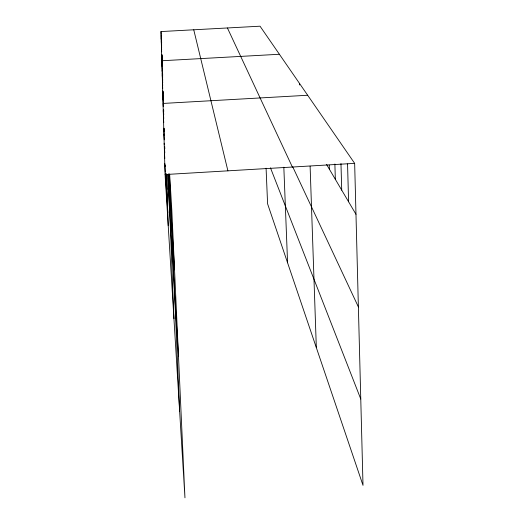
<?xml version="1.0" encoding="UTF-8"?>
<svg xmlns="http://www.w3.org/2000/svg" width="524" height="524" viewBox="0 0 524 524"><rect width="100%" height="100%" fill="white"/><g stroke="black" fill="none" stroke-linecap="round" stroke-linejoin="round"><path stroke-width="0.79" d="M169.625 173.896L171.787 209.587L184.959 497.8L165.073 174.544L354.656 163.364L363.008 485.348L267.594 203.823L266.081 168.211M307.673 95.257L163.043 103.438L163.239 106.673M279.397 54.267L161.824 60.751L162.171 66.43M165.073 174.544L160.992 31.564L260.035 26.2L354.656 163.364M326.583 164.471L355.979 214.309M292.713 166.776L358.383 306.926M227.423 27.969L292.366 167.032M270.463 167.824L360.767 399.026M193.749 29.789L227.907 170.837M160.992 31.564L161.137 33.988M161.287 36.411L161.674 42.883M161.078 34.695L161.661 44.304M161.176 37.957L161.667 46.125M161.268 41.357L161.661 47.841M161.372 44.907L161.667 49.728M161.955 54.555L162.204 58.577M161.477 48.608L161.674 51.804M161.864 55L162.158 59.801M161.739 54.922L162.185 62.277M161.7 56.513L162.198 64.655M162.564 72.921L162.715 75.351M168.715 173.994L174.538 269.814M161.949 65.192L162.198 69.24M162.447 73.288L162.689 77.336M162.086 69.843L162.185 71.46M162.283 73.085L162.722 80.362M162.224 74.736L162.715 82.831M162.368 79.884L162.715 85.556M163.062 91.228L163.213 93.665M162.525 85.301L162.722 88.556M162.925 91.805L163.219 96.678M162.689 91.019L163.239 99.992M162.859 97.058L163.206 102.671M163.645 109.896L163.743 111.501M163.436 109.902L163.737 114.749M167.392 174.616L178.507 356.595M163.246 110.42L163.743 118.568M163.455 117.835L163.75 122.682M164.097 128.328L164.294 131.557M163.829 128.19L164.281 135.539M163.92 134.183L164.267 139.862M164.667 146.353L164.818 148.79M166.357 173.948L166.658 178.822M164.182 143.216L164.281 144.834M164.379 146.451L164.778 152.923M166.062 173.955L167.005 189.321M164.457 152.897L164.805 158.556M165.198 165.021L165.302 166.639M165.748 173.909L167.385 200.581M164.752 163.311L165.302 172.213M165.401 173.83L167.785 212.679M169.422 174.538L179.634 411.163M283.831 167.208L287.578 262.779M168.263 174.119L173.942 318.71M299.453 83.336L299.512 84.967M310.11 166.2L316.332 347.622M166.508 174.289L168.224 225.713M329.249 165.158L329.373 169.2M334.882 163.999L335.334 179.313M347.556 163.901L348.584 201.779M340.967 163.58L341.727 190.147"/></g></svg>
